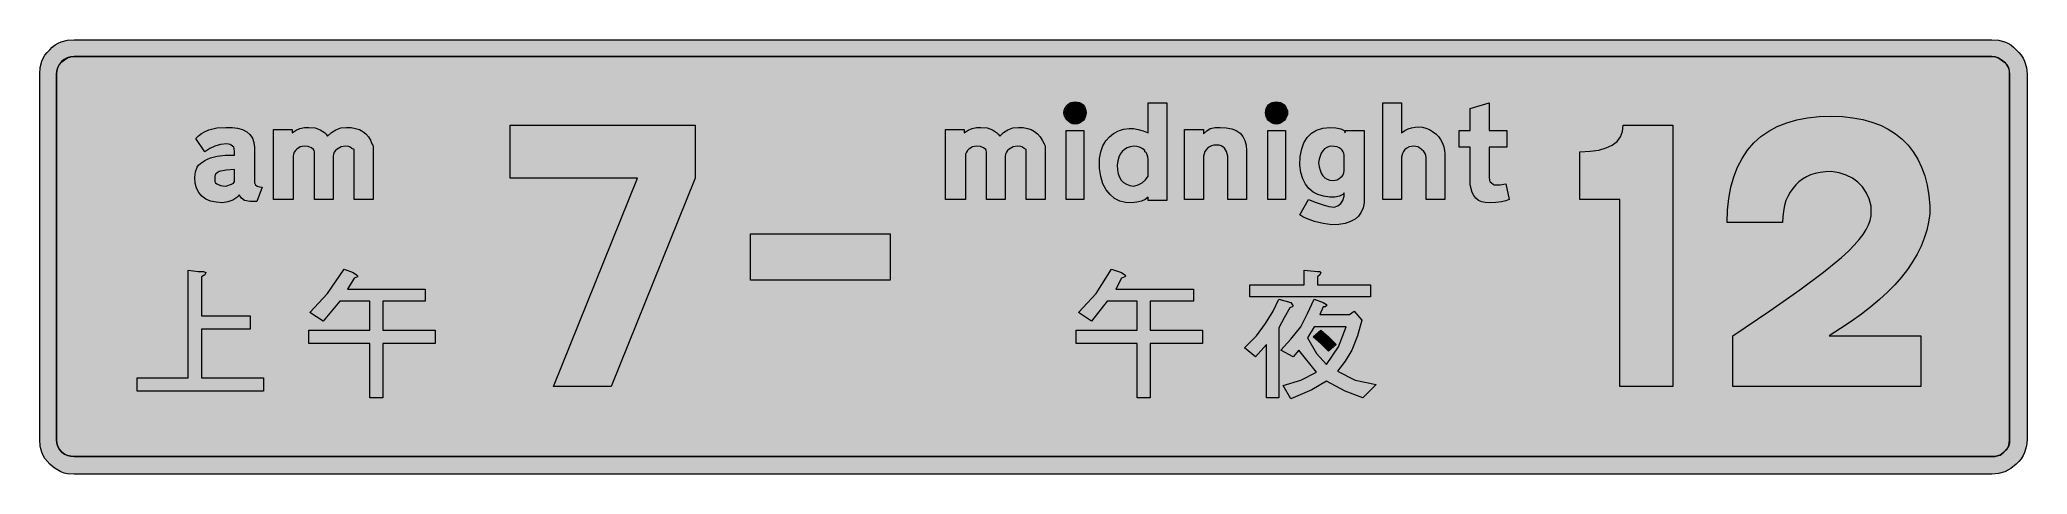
# Model space of a CAD drawing. Header units: metres. Extents: x 15 to 554, y 78 to 196.
import ezdxf

# ---------------------------------------------------------------- set-up
doc = ezdxf.new("R2010")
doc.units = ezdxf.units.M
doc.layers.add('FILL_BLACK_000000', color=7, linetype='Continuous', true_color=0x000000)
doc.layers.add('FILL_WHITE_FFFFFF', color=7, linetype='Continuous', true_color=0xffffff)

msp = doc.modelspace()

# ---------------------------------------------------------------- hatches: boundary and pattern name
at = {"layer": 'FILL_BLACK_000000', "true_color": 0x000000}
h = msp.add_hatch(color=7, dxfattribs=at)
h.dxf.hatch_style = 1
h.paths.add_polyline_path([(546.08, 195.77), (547.82, 195.34), (548.64, 194.98), (549.44, 194.51), (550.19, 193.92), (550.89, 193.2), (551.62, 192.5), (552.24, 191.75), (552.76, 190.95), (553.18, 190.13), (553.72, 188.39), (553.89, 186.6), (553.89, 87.6), (553.72, 85.94), (553.18, 84.19), (552.76, 83.33), (552.24, 82.5), (551.62, 81.71), (550.89, 81), (549.44, 79.82), (547.82, 78.98), (546.08, 78.47), (544.29, 78.3), (24.69, 78.3), (22.89, 78.38), (21.99, 78.55), (21.09, 78.9), (19.59, 79.84), (18.81, 80.38), (18.09, 81), (16.81, 82.54), (16.32, 83.4), (15.99, 84.3), (15.64, 85.15), (15.46, 85.95), (15.39, 87.6), (15.39, 186.6), (15.52, 188.39), (15.95, 190.13), (16.31, 190.95), (16.78, 191.75), (17.37, 192.5), (18.09, 193.2), (18.79, 193.92), (19.54, 194.51), (20.34, 194.98), (21.16, 195.34), (22.9, 195.77), (24.69, 195.9), (544.29, 195.9), (546.08, 195.77)])
h.paths.add_polyline_path([(22.8, 191.03), (21.98, 190.59), (21.28, 190.01), (20.7, 189.31), (20.26, 188.49), (19.99, 187.58), (19.89, 186.6), (19.89, 87.6), (20, 86.7), (20.3, 85.84), (20.78, 85.03), (21.39, 84.3), (22.12, 83.73), (22.93, 83.36), (23.79, 83.16), (24.69, 83.1), (544.29, 83.1), (545.19, 83.14), (546.09, 83.4), (546.54, 83.5), (546.95, 83.74), (547.59, 84.3), (548.33, 85.03), (548.79, 85.84), (549.02, 86.7), (549.09, 87.6), (549.09, 186.6), (549.05, 187.5), (548.79, 188.4), (548.3, 189.26), (547.99, 189.62), (547.59, 189.9), (546.86, 190.51), (546.05, 190.99), (545.19, 191.29), (544.29, 191.4), (24.69, 191.4), (23.71, 191.3), (22.8, 191.03)], flags=16)
h = msp.add_hatch(color=7, dxfattribs=at)
h.dxf.hatch_style = 1
h.paths.add_polyline_path([(298.83, 175.54), (298.67, 175), (298.42, 174.49), (298.06, 174.04), (297.63, 173.65), (297.12, 173.36), (296.54, 173.17), (295.89, 173.1), (295.33, 173.17), (294.79, 173.36), (294.28, 173.65), (293.83, 174.04), (293.44, 174.49), (293.15, 175), (292.96, 175.54), (292.89, 176.1), (292.96, 176.75), (293.15, 177.33), (293.44, 177.84), (293.83, 178.27), (294.28, 178.63), (294.79, 178.88), (295.33, 179.04), (295.89, 179.1), (296.54, 179.04), (297.12, 178.88), (297.63, 178.63), (298.06, 178.27), (298.42, 177.84), (298.67, 177.33), (298.83, 176.75), (298.89, 176.1), (298.83, 175.54)])
h = msp.add_hatch(color=7, dxfattribs=at)
h.dxf.hatch_style = 1
h.paths.add_polyline_path([(320.79, 178.8), (320.79, 152.4), (315.69, 152.4), (315.69, 153.3), (314.9, 152.69), (313.89, 152.21), (312.65, 151.91), (311.19, 151.8), (309.55, 151.86), (308.02, 152.24), (306.62, 152.95), (305.38, 153.98), (304.32, 155.31), (303.47, 156.95), (302.85, 158.88), (302.49, 161.1), (302.49, 161.4), (302.49, 163.2), (302.49, 163.8), (302.84, 165.6), (303.42, 167.18), (304.21, 168.53), (305.19, 169.65), (306.34, 170.55), (307.64, 171.23), (309.06, 171.68), (310.59, 171.9), (311.77, 171.84), (313.03, 171.64), (314.34, 171.27), (315.69, 170.7), (315.69, 178.8), (320.79, 178.8)])
h.paths.add_polyline_path([(315.65, 164.25), (315.39, 165), (315.2, 165.41), (314.79, 165.6), (314.79, 165.9), (314.11, 166.47), (313.4, 166.84), (312.64, 167.04), (311.79, 167.1), (310.83, 166.93), (309.99, 166.64), (309.26, 166.22), (308.64, 165.68), (308.13, 164.98), (307.74, 164.15), (307.46, 163.15), (307.29, 162), (307.36, 160.73), (307.57, 159.63), (307.92, 158.69), (308.41, 157.91), (309.05, 157.29), (309.82, 156.81), (310.74, 156.48), (311.79, 156.3), (313.03, 156.64), (314.08, 157.2), (314.95, 157.99), (315.69, 159), (315.69, 163.5), (315.65, 164.25)], flags=16)
h = msp.add_hatch(color=7, dxfattribs=at)
h.dxf.hatch_style = 1
h.paths.add_polyline_path([(353.42, 175.54), (353.23, 175), (352.94, 174.49), (352.55, 174.04), (352.1, 173.65), (351.59, 173.36), (351.05, 173.17), (350.49, 173.1), (349.84, 173.17), (349.26, 173.36), (348.75, 173.65), (348.31, 174.04), (347.96, 174.49), (347.71, 175), (347.55, 175.54), (347.49, 176.1), (347.55, 176.75), (347.71, 177.33), (347.96, 177.84), (348.31, 178.27), (348.75, 178.63), (349.26, 178.88), (349.84, 179.04), (350.49, 179.1), (351.05, 179.04), (351.59, 178.88), (352.1, 178.63), (352.55, 178.27), (352.94, 177.84), (353.23, 177.33), (353.42, 176.75), (353.49, 176.1), (353.42, 175.54)])
h = msp.add_hatch(color=7, dxfattribs=at)
h.dxf.hatch_style = 1
h.paths.add_polyline_path([(385.22, 171.3), (386.11, 171.77), (387.05, 172.09), (388.03, 172.27), (389.02, 172.32), (390, 172.22), (390.96, 171.98), (391.89, 171.6), (392.78, 171.09), (393.61, 170.48), (394.34, 169.74), (394.89, 168.9), (395.46, 167.95), (395.83, 166.95), (396.03, 165.95), (396.09, 165), (396.09, 152.7), (390.99, 152.7), (390.99, 164.1), (390.93, 164.6), (390.73, 165.15), (390.36, 165.7), (389.79, 166.2), (389.29, 166.59), (388.74, 166.88), (387.69, 167.1), (387.02, 167.04), (386.38, 166.88), (385.79, 166.59), (385.29, 166.2), (384.9, 165.7), (384.62, 165.15), (384.39, 164.1), (384.39, 152.7), (379.29, 152.7), (379.29, 178.8), (384.39, 178.8), (384.39, 170.7), (385.22, 171.3)])
h = msp.add_hatch(color=7, dxfattribs=at)
h.dxf.hatch_style = 1
h.paths.add_polyline_path([(412.89, 171.3), (412.89, 166.8), (408.09, 166.8), (408.09, 158.7), (408.16, 157.84), (408.34, 157.48), (408.69, 157.2), (409.18, 156.79), (409.49, 156.65), (409.89, 156.6), (411.09, 156.6), (412.59, 156.9), (413.49, 152.7), (412.65, 152.31), (411.47, 152.03), (409.95, 151.86), (408.09, 151.8), (407.02, 151.86), (406.07, 152.06), (405.22, 152.43), (404.49, 153), (403.92, 153.73), (403.51, 154.58), (402.99, 156.6), (402.99, 166.8), (399.99, 166.8), (399.99, 171.3), (402.99, 171.3), (402.99, 177.3), (408.09, 178.8), (408.09, 171.3), (412.89, 171.3)])
h = msp.add_hatch(color=7, dxfattribs=at)
h.dxf.hatch_style = 1
h.paths.add_polyline_path([(177.39, 158.4), (142.89, 158.4), (142.89, 172.8), (192.99, 172.8), (192.99, 158.4), (170.19, 102), (154.59, 102), (177.39, 158.4)])
h = msp.add_hatch(color=7, dxfattribs=at)
h.dxf.hatch_style = 1
h.paths.add_polyline_path([(457.89, 102), (443.49, 102), (443.49, 152.7), (432.69, 152.7), (432.69, 165.6), (435.44, 165.71), (437.83, 166.05), (439.82, 166.61), (441.39, 167.4), (442.12, 167.88), (442.74, 168.41), (443.26, 169), (443.68, 169.65), (443.99, 170.35), (444.22, 171.11), (444.39, 172.8), (457.89, 172.8), (457.89, 102)])
h = msp.add_hatch(color=7, dxfattribs=at)
h.dxf.hatch_style = 1
h.paths.add_polyline_path([(525.09, 115.8), (525.09, 102), (474.09, 102), (474.09, 115.8), (484.18, 122.53), (492.31, 128.2), (498.69, 132.96), (503.53, 136.95), (505.43, 138.7), (507.03, 140.32), (508.34, 141.82), (509.4, 143.22), (510.23, 144.54), (510.85, 145.8), (511.3, 147.01), (511.59, 148.2), (511.59, 148.5), (511.59, 150.3), (511.59, 150.9), (511.03, 152.83), (510.24, 154.55), (509.23, 156.06), (507.99, 157.35), (506.53, 158.42), (504.84, 159.25), (502.93, 159.85), (500.79, 160.2), (499.26, 160.14), (497.81, 159.97), (496.46, 159.69), (495.2, 159.3), (494.04, 158.79), (492.99, 158.17), (492.03, 157.44), (491.19, 156.6), (490.35, 155.65), (489.61, 154.61), (489, 153.52), (488.49, 152.4), (488.1, 151), (487.82, 149.51), (487.65, 147.97), (487.59, 146.4), (472.59, 146.4), (472.7, 149.79), (473.04, 152.98), (473.6, 155.98), (474.39, 158.77), (475.4, 161.38), (476.64, 163.78), (478.1, 165.99), (479.79, 168), (481.7, 169.69), (483.83, 171.15), (486.17, 172.39), (488.71, 173.4), (491.46, 174.19), (494.39, 174.75), (497.5, 175.09), (500.79, 175.2), (503.8, 175.1), (506.64, 174.81), (509.3, 174.32), (511.8, 173.64), (514.11, 172.77), (516.25, 171.7), (518.21, 170.45), (519.99, 169.01), (521.59, 167.39), (523, 165.58), (524.22, 163.58), (525.26, 161.4), (526.11, 159.05), (526.76, 156.51), (527.22, 153.79), (527.49, 150.9), (527.49, 150.3), (527.49, 149.1), (527.49, 148.8), (527.17, 146.56), (526.67, 144.36), (525.99, 142.17), (525.12, 140.02), (524.07, 137.88), (522.83, 135.77), (521.41, 133.69), (519.8, 131.63), (518.01, 129.58), (516.03, 127.56), (513.86, 125.56), (511.5, 123.57), (508.96, 121.6), (506.22, 119.65), (503.3, 117.72), (500.19, 115.8), (525.09, 115.8)])
h = msp.add_hatch(color=7, dxfattribs=at)
h.dxf.hatch_style = 1
h.paths.add_polyline_path([(72.43, 152.14), (70.89, 152.4), (70.03, 153.04), (69.39, 153.9), (69.18, 153.55), (68.81, 153.19), (67.7, 152.51), (66.31, 152), (64.89, 151.8), (63.19, 151.91), (61.69, 152.25), (60.41, 152.8), (59.34, 153.56), (58.5, 154.54), (57.89, 155.72), (57.52, 157.11), (57.39, 158.7), (57.56, 160.16), (58.06, 161.4), (58.44, 161.93), (58.91, 162.41), (60.09, 163.2), (60.81, 163.61), (61.61, 163.94), (63.46, 164.4), (65.66, 164.63), (68.19, 164.7), (68.19, 165.6), (68.11, 166.46), (67.94, 166.82), (67.59, 167.1), (66.95, 167.51), (66.09, 167.7), (64.33, 167.51), (62.79, 167.1), (61.44, 166.46), (60.09, 165.6), (57.69, 169.2), (58.42, 169.93), (59.25, 170.55), (60.17, 171.07), (61.18, 171.49), (62.25, 171.8), (63.39, 172.03), (65.79, 172.2), (67.48, 172.14), (68.98, 171.94), (70.3, 171.57), (71.49, 171), (72.32, 170.22), (72.99, 169.24), (73.43, 168.09), (73.59, 166.8), (73.59, 157.2), (73.88, 156.63), (74.3, 156.26), (74.9, 156.06), (75.69, 156), (74.19, 152.1), (72.43, 152.14)])
h.paths.add_polyline_path([(63.04, 157.18), (63.39, 156.9), (64.36, 156.49), (64.99, 156.35), (65.79, 156.3), (67.33, 156.79), (67.86, 157.1), (68.19, 157.5), (68.19, 160.8), (65.86, 160.61), (63.99, 160.2), (63.42, 159.92), (63.05, 159.52), (62.85, 159.02), (62.79, 158.4), (62.86, 157.54), (63.04, 157.18)], flags=16)
h = msp.add_hatch(color=7, dxfattribs=at)
h.dxf.hatch_style = 1
h.paths.add_polyline_path([(97.04, 166.89), (95.98, 166.31), (95.54, 165.91), (95.19, 165.45), (94.97, 164.95), (94.89, 164.4), (94.89, 152.7), (89.79, 152.7), (89.79, 165.6), (89.74, 165.92), (89.58, 166.21), (89, 166.69), (88.14, 166.99), (87.09, 167.1), (86.53, 167.05), (85.99, 166.89), (85.03, 166.31), (84.64, 165.91), (84.35, 165.45), (84.16, 164.95), (84.09, 164.4), (84.09, 152.7), (78.69, 152.7), (78.69, 171.6), (83.79, 171.6), (83.79, 170.7), (84.29, 171.1), (84.84, 171.41), (85.89, 171.9), (87.09, 172.16), (88.29, 172.2), (89.97, 172.04), (91.4, 171.56), (92.55, 170.81), (93.01, 170.33), (93.39, 169.8), (94.4, 170.81), (95.6, 171.56), (96.98, 172.04), (98.49, 172.2), (99.78, 172.13), (100.96, 171.92), (102.02, 171.57), (102.95, 171.07), (103.76, 170.44), (104.44, 169.67), (104.98, 168.75), (105.39, 167.7), (105.65, 167.4), (105.69, 167.1), (105.69, 166.5), (105.69, 166.2), (105.69, 152.7), (100.59, 152.7), (100.59, 165.6), (100.59, 166.2), (99.99, 166.5), (99.54, 166.85), (99.09, 167.03), (98.19, 167.1), (97.04, 166.89)])
h = msp.add_hatch(color=7, dxfattribs=at)
h.dxf.hatch_style = 1
h.paths.add_polyline_path([(279.14, 166.89), (278.08, 166.31), (277.64, 165.91), (277.29, 165.45), (277.07, 164.95), (276.99, 164.4), (276.99, 152.7), (271.89, 152.7), (271.89, 165.6), (271.84, 165.92), (271.68, 166.21), (271.1, 166.69), (270.24, 166.99), (269.19, 167.1), (268.63, 167.05), (268.09, 166.89), (267.13, 166.31), (266.74, 165.91), (266.45, 165.45), (266.26, 164.95), (266.19, 164.4), (266.19, 152.7), (260.79, 152.7), (260.79, 171.6), (265.89, 171.6), (265.89, 170.7), (266.39, 171.1), (266.94, 171.41), (267.99, 171.9), (269.19, 172.16), (270.39, 172.2), (272.07, 172.04), (273.5, 171.56), (274.65, 170.81), (275.11, 170.33), (275.49, 169.8), (276.5, 170.81), (277.7, 171.56), (279.08, 172.04), (280.59, 172.2), (281.87, 172.13), (283.02, 171.92), (284.04, 171.57), (284.94, 171.07), (285.73, 170.44), (286.41, 169.67), (287, 168.75), (287.49, 167.7), (287.75, 167.4), (287.79, 167.1), (287.79, 166.5), (287.79, 166.2), (287.79, 152.7), (282.69, 152.7), (282.69, 165.6), (282.69, 166.2), (282.09, 166.5), (281.64, 166.85), (281.19, 167.03), (280.29, 167.1), (279.14, 166.89)])
h = msp.add_hatch(color=7, dxfattribs=at)
h.dxf.hatch_style = 1
h.paths.add_polyline_path([(293.49, 152.7), (293.49, 171.3), (298.29, 171.3), (298.29, 152.7), (293.49, 152.7)])
h = msp.add_hatch(color=7, dxfattribs=at)
h.dxf.hatch_style = 1
h.paths.add_polyline_path([(337.29, 152.7), (337.29, 163.8), (337.29, 164.1), (337.29, 164.4), (336.95, 165.63), (336.35, 166.57), (335.95, 166.93), (335.48, 167.18), (334.92, 167.34), (334.29, 167.4), (333.54, 167.34), (332.88, 167.18), (332.31, 166.93), (331.81, 166.57), (331.41, 166.14), (331.08, 165.63), (330.69, 164.4), (330.69, 152.7), (325.59, 152.7), (325.59, 171.6), (330.69, 171.6), (330.69, 170.4), (331.59, 171.26), (332.49, 171.9), (333.84, 172.16), (335.19, 172.2), (336.88, 172.1), (338.34, 171.81), (339.58, 171.31), (340.59, 170.63), (341.38, 169.74), (341.94, 168.66), (342.28, 167.38), (342.39, 165.9), (342.39, 165.6), (342.39, 152.7), (337.29, 152.7)])
h = msp.add_hatch(color=7, dxfattribs=at)
h.dxf.hatch_style = 1
h.paths.add_polyline_path([(348.09, 152.7), (348.09, 171.3), (352.89, 171.3), (352.89, 152.7), (348.09, 152.7)])
h = msp.add_hatch(color=7, dxfattribs=at)
h.dxf.hatch_style = 1
h.paths.add_polyline_path([(373.46, 149.22), (372.73, 148.19), (371.75, 147.34), (370.54, 146.67), (369.09, 146.19), (367.4, 145.9), (365.49, 145.8), (363.16, 146.14), (360.8, 146.7), (358.61, 147.49), (357.64, 147.97), (356.79, 148.5), (359.19, 152.7), (361.25, 151.84), (363.09, 151.2), (364.7, 150.79), (366.09, 150.6), (367.1, 150.94), (367.89, 151.54), (368.45, 152.41), (368.79, 153.6), (368.79, 154.5), (368.69, 154.27), (368.42, 154.05), (367.59, 153.6), (366.24, 153.34), (364.89, 153.3), (363.19, 153.53), (361.68, 153.98), (360.38, 154.68), (359.27, 155.62), (358.35, 156.82), (357.63, 158.28), (357.11, 160), (356.79, 162), (356.92, 164.32), (357.3, 166.34), (357.93, 168.05), (358.82, 169.46), (359.95, 170.58), (361.35, 171.41), (362.99, 171.95), (364.89, 172.2), (366.56, 172.09), (367.89, 171.79), (368.77, 171.31), (369.01, 171.02), (369.09, 170.7), (369.09, 171.3), (374.19, 171.3), (374.19, 151.8), (373.95, 150.42), (373.46, 149.22)])
h.paths.add_polyline_path([(368.57, 165.58), (368.3, 165.99), (367.93, 166.35), (367.46, 166.66), (366.89, 166.89), (366.23, 167.05), (365.49, 167.1), (364.74, 167.02), (364.08, 166.78), (363.51, 166.39), (363.01, 165.86), (362.61, 165.21), (362.28, 164.44), (362.04, 163.57), (361.89, 162.6), (362.05, 161.53), (362.29, 160.58), (362.62, 159.76), (363.05, 159.08), (363.58, 158.53), (364.21, 158.13), (364.95, 157.88), (365.79, 157.8), (366.41, 157.86), (366.95, 158.02), (367.44, 158.31), (367.89, 158.7), (368.28, 158.98), (368.57, 159.38), (368.73, 159.88), (368.79, 160.5), (368.79, 164.7), (368.73, 165.15), (368.57, 165.58)], flags=16)
h = msp.add_hatch(color=7, dxfattribs=at)
h.dxf.hatch_style = 1
h.paths.add_polyline_path([(207.99, 143.4), (245.79, 143.4), (245.79, 130.8), (207.99, 130.8), (207.99, 143.4)])
h = msp.add_hatch(color=7, dxfattribs=at)
h.dxf.hatch_style = 1
h.paths.add_polyline_path([(59.79, 133.2), (60.39, 132.9), (60.09, 132.3), (59.19, 131.7), (59.19, 121.2), (72.39, 121.2), (72.39, 117.6), (59.19, 117.6), (59.19, 104.4), (75.99, 104.4), (75.99, 100.8), (41.79, 100.8), (41.79, 104.4), (55.59, 104.4), (55.59, 133.5), (58.29, 133.2), (59.79, 133.2)])
h = msp.add_hatch(color=7, dxfattribs=at)
h.dxf.hatch_style = 1
h.paths.add_polyline_path([(93.39, 127.2), (97.89, 133.8), (100.29, 132.9), (101.19, 132.3), (101.49, 132), (101.49, 131.7), (100.59, 131.4), (98.79, 128.4), (119.79, 128.4), (119.79, 125.1), (108.39, 125.1), (108.39, 117.3), (122.49, 117.3), (122.49, 113.7), (108.39, 113.7), (108.39, 99), (104.79, 99), (104.79, 113.7), (88.29, 113.7), (88.29, 117.3), (104.79, 117.3), (104.79, 125.1), (96.69, 125.1), (92.19, 119.7), (88.59, 122.1), (93.39, 127.2)])
h = msp.add_hatch(color=7, dxfattribs=at)
h.dxf.hatch_style = 1
h.paths.add_polyline_path([(301.59, 127.2), (305.79, 133.8), (308.49, 132.9), (309.39, 132.3), (309.69, 132), (309.39, 131.7), (308.49, 131.4), (306.99, 128.4), (327.99, 128.4), (327.99, 125.1), (316.29, 125.1), (316.29, 117.3), (330.39, 117.3), (330.39, 113.7), (316.29, 113.7), (316.29, 99), (312.69, 99), (312.69, 113.7), (296.19, 113.7), (296.19, 117.3), (312.69, 117.3), (312.69, 125.1), (304.59, 125.1), (300.39, 119.7), (296.79, 122.1), (301.59, 127.2)])
h = msp.add_hatch(color=7, dxfattribs=at)
h.dxf.hatch_style = 1
h.paths.add_polyline_path([(357.99, 129.6), (357.99, 133.5), (361.59, 133.2), (362.19, 133.2), (362.49, 132.9), (362.19, 132.3), (361.59, 131.7), (361.59, 129.6), (375.99, 129.6), (375.99, 126.3), (343.29, 126.3), (343.29, 129.6), (357.99, 129.6)])
h = msp.add_hatch(color=7, dxfattribs=at)
h.dxf.hatch_style = 1
h.paths.add_polyline_path([(354.69, 124.2), (354.99, 123.9), (354.69, 123.6), (354.09, 123.3), (352.59, 120.6), (351.09, 117.9), (351.09, 99), (347.79, 99), (347.79, 113.4), (344.79, 110.1), (341.79, 112.5), (345.09, 115.8), (347.49, 119.1), (349.59, 122.4), (351.09, 125.7), (354.39, 124.8), (354.69, 124.2)])
h = msp.add_hatch(color=7, dxfattribs=at)
h.dxf.hatch_style = 1
h.paths.add_polyline_path([(363.99, 123.9), (363.69, 123.6), (363.09, 123.6), (362.19, 121.5), (370.29, 121.5), (371.49, 122.4), (373.59, 120), (372.39, 115.8), (370.89, 111.9), (369.09, 108.9), (366.99, 106.2), (371.79, 103.8), (377.49, 102.6), (373.89, 99), (369.09, 100.8), (363.99, 103.5), (360.09, 101.1), (354.39, 98.7), (352.29, 102.3), (357.09, 103.8), (361.29, 105.9), (356.49, 111.9), (354.99, 110.1), (351.69, 111.9), (354.39, 114.9), (357.09, 118.2), (358.89, 121.8), (360.69, 125.7), (363.09, 124.8), (363.99, 124.2), (363.99, 123.9)])
h.paths.add_polyline_path([(363.99, 108), (367.29, 112.8), (369.39, 118.2), (360.69, 118.2), (358.89, 115.2), (361.29, 111), (363.99, 108)], flags=16)
h = msp.add_hatch(color=7, dxfattribs=at)
h.dxf.hatch_style = 1
h.paths.add_polyline_path([(364.59, 115.5), (366.69, 113.4), (364.59, 111.6), (362.49, 113.7), (360.39, 115.5), (362.49, 117.3), (364.59, 115.5)])
at = {"layer": 'FILL_WHITE_FFFFFF', "true_color": 0xffffff}
h = msp.add_hatch(color=7, dxfattribs=at)
h.dxf.hatch_style = 1
h.paths.add_polyline_path([(544.29, 191.4), (545.19, 191.29), (546.05, 190.99), (546.86, 190.51), (547.59, 189.9), (548.33, 189.17), (548.79, 188.36), (549.02, 187.5), (549.09, 186.6), (549.09, 87.6), (549.05, 86.7), (548.79, 85.8), (548.3, 85.05), (547.59, 84.3), (546.95, 83.74), (546.54, 83.5), (546.09, 83.4), (545.19, 83.14), (544.29, 83.1), (24.69, 83.1), (23.79, 83.16), (22.93, 83.36), (22.12, 83.73), (21.39, 84.3), (20.78, 85.03), (20.3, 85.84), (20, 86.7), (19.89, 87.6), (19.89, 186.6), (20, 187.5), (20.3, 188.36), (20.78, 189.17), (21.39, 189.9), (22.12, 190.51), (22.93, 190.99), (23.79, 191.29), (24.69, 191.4), (544.29, 191.4)])

# ---------------------------------------------------------------- linework, layer by layer
at = {"layer": 'FILL_BLACK_000000', "lineweight": 0, "true_color": 0x000000}
for points in [[(546.08, 195.77), (547.82, 195.34), (548.64, 194.98), (549.44, 194.51), (550.19, 193.92), (550.89, 193.2), (551.62, 192.5), (552.24, 191.75), (552.76, 190.95), (553.18, 190.13), (553.72, 188.39), (553.89, 186.6), (553.89, 87.6), (553.72, 85.94), (553.18, 84.19), (552.76, 83.33), (552.24, 82.5), (551.62, 81.71), (550.89, 81), (549.44, 79.82), (547.82, 78.98), (546.08, 78.47), (544.29, 78.3), (24.69, 78.3), (22.89, 78.38), (21.99, 78.55), (21.09, 78.9), (19.59, 79.84), (18.81, 80.38), (18.09, 81), (16.81, 82.54), (16.32, 83.4), (15.99, 84.3), (15.64, 85.15), (15.46, 85.95), (15.39, 87.6), (15.39, 186.6), (15.52, 188.39), (15.95, 190.13), (16.31, 190.95), (16.78, 191.75), (17.37, 192.5), (18.09, 193.2), (18.79, 193.92), (19.54, 194.51), (20.34, 194.98), (21.16, 195.34), (22.9, 195.77), (24.69, 195.9), (544.29, 195.9)], [(22.8, 191.03), (21.98, 190.59), (21.28, 190.01), (20.7, 189.31), (20.26, 188.49), (19.99, 187.58), (19.89, 186.6), (19.89, 87.6), (20, 86.7), (20.3, 85.84), (20.78, 85.03), (21.39, 84.3), (22.12, 83.73), (22.93, 83.36), (23.79, 83.16), (24.69, 83.1), (544.29, 83.1), (545.19, 83.14), (546.09, 83.4), (546.54, 83.5), (546.95, 83.74), (547.59, 84.3), (548.33, 85.03), (548.79, 85.84), (549.02, 86.7), (549.09, 87.6), (549.09, 186.6), (549.05, 187.5), (548.79, 188.4), (548.3, 189.26), (547.99, 189.62), (547.59, 189.9), (546.86, 190.51), (546.05, 190.99), (545.19, 191.29), (544.29, 191.4), (24.69, 191.4), (23.71, 191.3)], [(298.83, 175.54), (298.67, 175), (298.42, 174.49), (298.06, 174.04), (297.63, 173.65), (297.12, 173.36), (296.54, 173.17), (295.89, 173.1), (295.33, 173.17), (294.79, 173.36), (294.28, 173.65), (293.83, 174.04), (293.44, 174.49), (293.15, 175), (292.96, 175.54), (292.89, 176.1), (292.96, 176.75), (293.15, 177.33), (293.44, 177.84), (293.83, 178.27), (294.28, 178.63), (294.79, 178.88), (295.33, 179.04), (295.89, 179.1), (296.54, 179.04), (297.12, 178.88), (297.63, 178.63), (298.06, 178.27), (298.42, 177.84), (298.67, 177.33), (298.83, 176.75), (298.89, 176.1)], [(320.79, 178.8), (320.79, 152.4), (315.69, 152.4), (315.69, 153.3), (314.9, 152.69), (313.89, 152.21), (312.65, 151.91), (311.19, 151.8), (309.55, 151.86), (308.02, 152.24), (306.62, 152.95), (305.38, 153.98), (304.32, 155.31), (303.47, 156.95), (302.85, 158.88), (302.49, 161.1), (302.49, 161.4), (302.49, 163.2), (302.49, 163.8), (302.84, 165.6), (303.42, 167.18), (304.21, 168.53), (305.19, 169.65), (306.34, 170.55), (307.64, 171.23), (309.06, 171.68), (310.59, 171.9), (311.77, 171.84), (313.03, 171.64), (314.34, 171.27), (315.69, 170.7), (315.69, 178.8)], [(353.42, 175.54), (353.23, 175), (352.94, 174.49), (352.55, 174.04), (352.1, 173.65), (351.59, 173.36), (351.05, 173.17), (350.49, 173.1), (349.84, 173.17), (349.26, 173.36), (348.75, 173.65), (348.31, 174.04), (347.96, 174.49), (347.71, 175), (347.55, 175.54), (347.49, 176.1), (347.55, 176.75), (347.71, 177.33), (347.96, 177.84), (348.31, 178.27), (348.75, 178.63), (349.26, 178.88), (349.84, 179.04), (350.49, 179.1), (351.05, 179.04), (351.59, 178.88), (352.1, 178.63), (352.55, 178.27), (352.94, 177.84), (353.23, 177.33), (353.42, 176.75), (353.49, 176.1)], [(385.22, 171.3), (386.11, 171.77), (387.05, 172.09), (388.03, 172.27), (389.02, 172.32), (390, 172.22), (390.96, 171.98), (391.89, 171.6), (392.78, 171.09), (393.61, 170.48), (394.34, 169.74), (394.89, 168.9), (395.46, 167.95), (395.83, 166.95), (396.03, 165.95), (396.09, 165), (396.09, 152.7), (390.99, 152.7), (390.99, 164.1), (390.93, 164.6), (390.73, 165.15), (390.36, 165.7), (389.79, 166.2), (389.29, 166.59), (388.74, 166.88), (387.69, 167.1), (387.02, 167.04), (386.38, 166.88), (385.79, 166.59), (385.29, 166.2), (384.9, 165.7), (384.62, 165.15), (384.39, 164.1), (384.39, 152.7), (379.29, 152.7), (379.29, 178.8), (384.39, 178.8), (384.39, 170.7)], [(412.89, 171.3), (412.89, 166.8), (408.09, 166.8), (408.09, 158.7), (408.16, 157.84), (408.34, 157.48), (408.69, 157.2), (409.18, 156.79), (409.49, 156.65), (409.89, 156.6), (411.09, 156.6), (412.59, 156.9), (413.49, 152.7), (412.65, 152.31), (411.47, 152.03), (409.95, 151.86), (408.09, 151.8), (407.02, 151.86), (406.07, 152.06), (405.22, 152.43), (404.49, 153), (403.92, 153.73), (403.51, 154.58), (402.99, 156.6), (402.99, 166.8), (399.99, 166.8), (399.99, 171.3), (402.99, 171.3), (402.99, 177.3), (408.09, 178.8), (408.09, 171.3)], [(177.39, 158.4), (142.89, 158.4), (142.89, 172.8), (192.99, 172.8), (192.99, 158.4), (170.19, 102), (154.59, 102)], [(457.89, 102), (443.49, 102), (443.49, 152.7), (432.69, 152.7), (432.69, 165.6), (435.44, 165.71), (437.83, 166.05), (439.82, 166.61), (441.39, 167.4), (442.12, 167.88), (442.74, 168.41), (443.26, 169), (443.68, 169.65), (443.99, 170.35), (444.22, 171.11), (444.39, 172.8), (457.89, 172.8)], [(525.09, 115.8), (525.09, 102), (474.09, 102), (474.09, 115.8), (484.18, 122.53), (492.31, 128.2), (498.69, 132.96), (503.53, 136.95), (505.43, 138.7), (507.03, 140.32), (508.34, 141.82), (509.4, 143.22), (510.23, 144.54), (510.85, 145.8), (511.3, 147.01), (511.59, 148.2), (511.59, 148.5), (511.59, 150.3), (511.59, 150.9), (511.03, 152.83), (510.24, 154.55), (509.23, 156.06), (507.99, 157.35), (506.53, 158.42), (504.84, 159.25), (502.93, 159.85), (500.79, 160.2), (499.26, 160.14), (497.81, 159.97), (496.46, 159.69), (495.2, 159.3), (494.04, 158.79), (492.99, 158.17), (492.03, 157.44), (491.19, 156.6), (490.35, 155.65), (489.61, 154.61), (489, 153.52), (488.49, 152.4), (488.1, 151), (487.82, 149.51), (487.65, 147.97), (487.59, 146.4), (472.59, 146.4), (472.7, 149.79), (473.04, 152.98), (473.6, 155.98), (474.39, 158.77), (475.4, 161.38), (476.64, 163.78), (478.1, 165.99), (479.79, 168), (481.7, 169.69), (483.83, 171.15), (486.17, 172.39), (488.71, 173.4), (491.46, 174.19), (494.39, 174.75), (497.5, 175.09), (500.79, 175.2), (503.8, 175.1), (506.64, 174.81), (509.3, 174.32), (511.8, 173.64), (514.11, 172.77), (516.25, 171.7), (518.21, 170.45), (519.99, 169.01), (521.59, 167.39), (523, 165.58), (524.22, 163.58), (525.26, 161.4), (526.11, 159.05), (526.76, 156.51), (527.22, 153.79), (527.49, 150.9), (527.49, 150.3), (527.49, 149.1), (527.49, 148.8), (527.17, 146.56), (526.67, 144.36), (525.99, 142.17), (525.12, 140.02), (524.07, 137.88), (522.83, 135.77), (521.41, 133.69), (519.8, 131.63), (518.01, 129.58), (516.03, 127.56), (513.86, 125.56), (511.5, 123.57), (508.96, 121.6), (506.22, 119.65), (503.3, 117.72), (500.19, 115.8)], [(72.43, 152.14), (70.89, 152.4), (70.03, 153.04), (69.39, 153.9), (69.18, 153.55), (68.81, 153.19), (67.7, 152.51), (66.31, 152), (64.89, 151.8), (63.19, 151.91), (61.69, 152.25), (60.41, 152.8), (59.34, 153.56), (58.5, 154.54), (57.89, 155.72), (57.52, 157.11), (57.39, 158.7), (57.56, 160.16), (58.06, 161.4), (58.44, 161.93), (58.91, 162.41), (60.09, 163.2), (60.81, 163.61), (61.61, 163.94), (63.46, 164.4), (65.66, 164.63), (68.19, 164.7), (68.19, 165.6), (68.11, 166.46), (67.94, 166.82), (67.59, 167.1), (66.95, 167.51), (66.09, 167.7), (64.33, 167.51), (62.79, 167.1), (61.44, 166.46), (60.09, 165.6), (57.69, 169.2), (58.42, 169.93), (59.25, 170.55), (60.17, 171.07), (61.18, 171.49), (62.25, 171.8), (63.39, 172.03), (65.79, 172.2), (67.48, 172.14), (68.98, 171.94), (70.3, 171.57), (71.49, 171), (72.32, 170.22), (72.99, 169.24), (73.43, 168.09), (73.59, 166.8), (73.59, 157.2), (73.88, 156.63), (74.3, 156.26), (74.9, 156.06), (75.69, 156), (74.19, 152.1)], [(97.04, 166.89), (95.98, 166.31), (95.54, 165.91), (95.19, 165.45), (94.97, 164.95), (94.89, 164.4), (94.89, 152.7), (89.79, 152.7), (89.79, 165.6), (89.74, 165.92), (89.58, 166.21), (89, 166.69), (88.14, 166.99), (87.09, 167.1), (86.53, 167.05), (85.99, 166.89), (85.03, 166.31), (84.64, 165.91), (84.35, 165.45), (84.16, 164.95), (84.09, 164.4), (84.09, 152.7), (78.69, 152.7), (78.69, 171.6), (83.79, 171.6), (83.79, 170.7), (84.29, 171.1), (84.84, 171.41), (85.89, 171.9), (87.09, 172.16), (88.29, 172.2), (89.97, 172.04), (91.4, 171.56), (92.55, 170.81), (93.01, 170.33), (93.39, 169.8), (94.4, 170.81), (95.6, 171.56), (96.98, 172.04), (98.49, 172.2), (99.78, 172.13), (100.96, 171.92), (102.02, 171.57), (102.95, 171.07), (103.76, 170.44), (104.44, 169.67), (104.98, 168.75), (105.39, 167.7), (105.65, 167.4), (105.69, 167.1), (105.69, 166.5), (105.69, 166.2), (105.69, 152.7), (100.59, 152.7), (100.59, 165.6), (100.59, 166.2), (99.99, 166.5), (99.54, 166.85), (99.09, 167.03), (98.19, 167.1)], [(279.14, 166.89), (278.08, 166.31), (277.64, 165.91), (277.29, 165.45), (277.07, 164.95), (276.99, 164.4), (276.99, 152.7), (271.89, 152.7), (271.89, 165.6), (271.84, 165.92), (271.68, 166.21), (271.1, 166.69), (270.24, 166.99), (269.19, 167.1), (268.63, 167.05), (268.09, 166.89), (267.13, 166.31), (266.74, 165.91), (266.45, 165.45), (266.26, 164.95), (266.19, 164.4), (266.19, 152.7), (260.79, 152.7), (260.79, 171.6), (265.89, 171.6), (265.89, 170.7), (266.39, 171.1), (266.94, 171.41), (267.99, 171.9), (269.19, 172.16), (270.39, 172.2), (272.07, 172.04), (273.5, 171.56), (274.65, 170.81), (275.11, 170.33), (275.49, 169.8), (276.5, 170.81), (277.7, 171.56), (279.08, 172.04), (280.59, 172.2), (281.87, 172.13), (283.02, 171.92), (284.04, 171.57), (284.94, 171.07), (285.73, 170.44), (286.41, 169.67), (287, 168.75), (287.49, 167.7), (287.75, 167.4), (287.79, 167.1), (287.79, 166.5), (287.79, 166.2), (287.79, 152.7), (282.69, 152.7), (282.69, 165.6), (282.69, 166.2), (282.09, 166.5), (281.64, 166.85), (281.19, 167.03), (280.29, 167.1)], [(293.49, 152.7), (293.49, 171.3), (298.29, 171.3), (298.29, 152.7)], [(315.65, 164.25), (315.39, 165), (315.2, 165.41), (314.79, 165.6), (314.79, 165.9), (314.11, 166.47), (313.4, 166.84), (312.64, 167.04), (311.79, 167.1), (310.83, 166.93), (309.99, 166.64), (309.26, 166.22), (308.64, 165.68), (308.13, 164.98), (307.74, 164.15), (307.46, 163.15), (307.29, 162), (307.36, 160.73), (307.57, 159.63), (307.92, 158.69), (308.41, 157.91), (309.05, 157.29), (309.82, 156.81), (310.74, 156.48), (311.79, 156.3), (313.03, 156.64), (314.08, 157.2), (314.95, 157.99), (315.69, 159), (315.69, 163.5)], [(337.29, 152.7), (337.29, 163.8), (337.29, 164.1), (337.29, 164.4), (336.95, 165.63), (336.35, 166.57), (335.95, 166.93), (335.48, 167.18), (334.92, 167.34), (334.29, 167.4), (333.54, 167.34), (332.88, 167.18), (332.31, 166.93), (331.81, 166.57), (331.41, 166.14), (331.08, 165.63), (330.69, 164.4), (330.69, 152.7), (325.59, 152.7), (325.59, 171.6), (330.69, 171.6), (330.69, 170.4), (331.59, 171.26), (332.49, 171.9), (333.84, 172.16), (335.19, 172.2), (336.88, 172.1), (338.34, 171.81), (339.58, 171.31), (340.59, 170.63), (341.38, 169.74), (341.94, 168.66), (342.28, 167.38), (342.39, 165.9), (342.39, 165.6), (342.39, 152.7)], [(348.09, 152.7), (348.09, 171.3), (352.89, 171.3), (352.89, 152.7)], [(373.46, 149.22), (372.73, 148.19), (371.75, 147.34), (370.54, 146.67), (369.09, 146.19), (367.4, 145.9), (365.49, 145.8), (363.16, 146.14), (360.8, 146.7), (358.61, 147.49), (357.64, 147.97), (356.79, 148.5), (359.19, 152.7), (361.25, 151.84), (363.09, 151.2), (364.7, 150.79), (366.09, 150.6), (367.1, 150.94), (367.89, 151.54), (368.45, 152.41), (368.79, 153.6), (368.79, 154.5), (368.69, 154.27), (368.42, 154.05), (367.59, 153.6), (366.24, 153.34), (364.89, 153.3), (363.19, 153.53), (361.68, 153.98), (360.38, 154.68), (359.27, 155.62), (358.35, 156.82), (357.63, 158.28), (357.11, 160), (356.79, 162), (356.92, 164.32), (357.3, 166.34), (357.93, 168.05), (358.82, 169.46), (359.95, 170.58), (361.35, 171.41), (362.99, 171.95), (364.89, 172.2), (366.56, 172.09), (367.89, 171.79), (368.77, 171.31), (369.01, 171.02), (369.09, 170.7), (369.09, 171.3), (374.19, 171.3), (374.19, 151.8), (373.95, 150.42)], [(368.57, 165.58), (368.3, 165.99), (367.93, 166.35), (367.46, 166.66), (366.89, 166.89), (366.23, 167.05), (365.49, 167.1), (364.74, 167.02), (364.08, 166.78), (363.51, 166.39), (363.01, 165.86), (362.61, 165.21), (362.28, 164.44), (362.04, 163.57), (361.89, 162.6), (362.05, 161.53), (362.29, 160.58), (362.62, 159.76), (363.05, 159.08), (363.58, 158.53), (364.21, 158.13), (364.95, 157.88), (365.79, 157.8), (366.41, 157.86), (366.95, 158.02), (367.44, 158.31), (367.89, 158.7), (368.28, 158.98), (368.57, 159.38), (368.73, 159.88), (368.79, 160.5), (368.79, 164.7), (368.73, 165.15)], [(63.04, 157.18), (63.39, 156.9), (64.36, 156.49), (64.99, 156.35), (65.79, 156.3), (67.33, 156.79), (67.86, 157.1), (68.19, 157.5), (68.19, 160.8), (65.86, 160.61), (63.99, 160.2), (63.42, 159.92), (63.05, 159.52), (62.85, 159.02), (62.79, 158.4), (62.86, 157.54)], [(207.99, 143.4), (245.79, 143.4), (245.79, 130.8), (207.99, 130.8)], [(59.79, 133.2), (60.39, 132.9), (60.09, 132.3), (59.19, 131.7), (59.19, 121.2), (72.39, 121.2), (72.39, 117.6), (59.19, 117.6), (59.19, 104.4), (75.99, 104.4), (75.99, 100.8), (41.79, 100.8), (41.79, 104.4), (55.59, 104.4), (55.59, 133.5), (58.29, 133.2)], [(93.39, 127.2), (97.89, 133.8), (100.29, 132.9), (101.19, 132.3), (101.49, 132), (101.49, 131.7), (100.59, 131.4), (98.79, 128.4), (119.79, 128.4), (119.79, 125.1), (108.39, 125.1), (108.39, 117.3), (122.49, 117.3), (122.49, 113.7), (108.39, 113.7), (108.39, 99), (104.79, 99), (104.79, 113.7), (88.29, 113.7), (88.29, 117.3), (104.79, 117.3), (104.79, 125.1), (96.69, 125.1), (92.19, 119.7), (88.59, 122.1)], [(301.59, 127.2), (305.79, 133.8), (308.49, 132.9), (309.39, 132.3), (309.69, 132), (309.39, 131.7), (308.49, 131.4), (306.99, 128.4), (327.99, 128.4), (327.99, 125.1), (316.29, 125.1), (316.29, 117.3), (330.39, 117.3), (330.39, 113.7), (316.29, 113.7), (316.29, 99), (312.69, 99), (312.69, 113.7), (296.19, 113.7), (296.19, 117.3), (312.69, 117.3), (312.69, 125.1), (304.59, 125.1), (300.39, 119.7), (296.79, 122.1)], [(357.99, 129.6), (357.99, 133.5), (361.59, 133.2), (362.19, 133.2), (362.49, 132.9), (362.19, 132.3), (361.59, 131.7), (361.59, 129.6), (375.99, 129.6), (375.99, 126.3), (343.29, 126.3), (343.29, 129.6)], [(354.69, 124.2), (354.99, 123.9), (354.69, 123.6), (354.09, 123.3), (352.59, 120.6), (351.09, 117.9), (351.09, 99), (347.79, 99), (347.79, 113.4), (344.79, 110.1), (341.79, 112.5), (345.09, 115.8), (347.49, 119.1), (349.59, 122.4), (351.09, 125.7), (354.39, 124.8)], [(363.99, 123.9), (363.69, 123.6), (363.09, 123.6), (362.19, 121.5), (370.29, 121.5), (371.49, 122.4), (373.59, 120), (372.39, 115.8), (370.89, 111.9), (369.09, 108.9), (366.99, 106.2), (371.79, 103.8), (377.49, 102.6), (373.89, 99), (369.09, 100.8), (363.99, 103.5), (360.09, 101.1), (354.39, 98.7), (352.29, 102.3), (357.09, 103.8), (361.29, 105.9), (356.49, 111.9), (354.99, 110.1), (351.69, 111.9), (354.39, 114.9), (357.09, 118.2), (358.89, 121.8), (360.69, 125.7), (363.09, 124.8), (363.99, 124.2)], [(363.99, 108), (367.29, 112.8), (369.39, 118.2), (360.69, 118.2), (358.89, 115.2), (361.29, 111)], [(364.59, 115.5), (366.69, 113.4), (364.59, 111.6), (362.49, 113.7), (360.39, 115.5), (362.49, 117.3)]]:
    msp.add_lwpolyline(points, close=True, dxfattribs=at)
at = {"layer": 'FILL_WHITE_FFFFFF', "lineweight": 0, "true_color": 0xffffff}
msp.add_lwpolyline([(544.29, 191.4), (545.19, 191.29), (546.05, 190.99), (546.86, 190.51), (547.59, 189.9), (548.33, 189.17), (548.79, 188.36), (549.02, 187.5), (549.09, 186.6), (549.09, 87.6), (549.05, 86.7), (548.79, 85.8), (548.3, 85.05), (547.59, 84.3), (546.95, 83.74), (546.54, 83.5), (546.09, 83.4), (545.19, 83.14), (544.29, 83.1), (24.69, 83.1), (23.79, 83.16), (22.93, 83.36), (22.12, 83.73), (21.39, 84.3), (20.78, 85.03), (20.3, 85.84), (20, 86.7), (19.89, 87.6), (19.89, 186.6), (20, 187.5), (20.3, 188.36), (20.78, 189.17), (21.39, 189.9), (22.12, 190.51), (22.93, 190.99), (23.79, 191.29), (24.69, 191.4)], close=True, dxfattribs=at)

doc.saveas('drawing.dxf')
